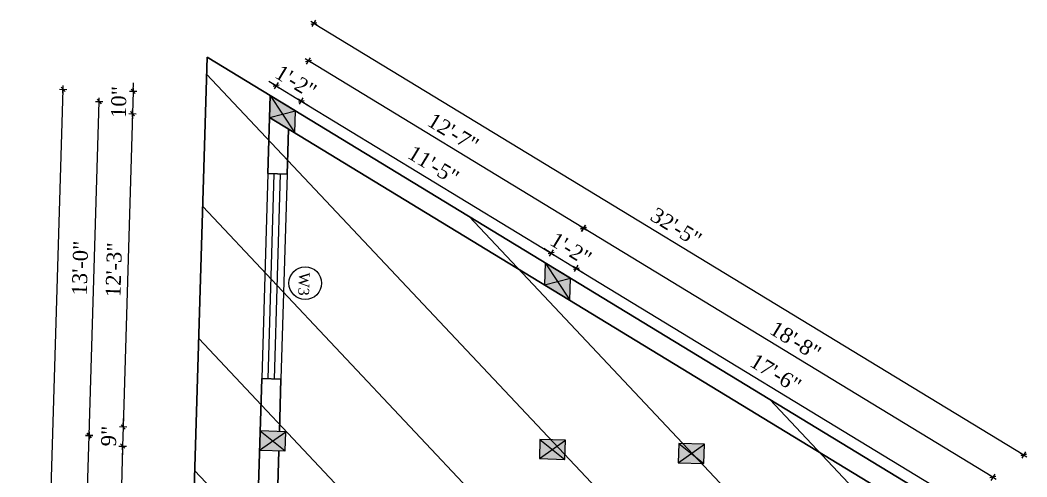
# Model space of a CAD drawing. Header units: inches. Extents: x 4069 to 291496, y -47643 to 12535.
# Drawn here: x 143056.8 to 143528, y -17264.2 to -17050.5 of the extents above; entities that cross this region are included whole.
import ezdxf

# ---------------------------------------------------------------- set-up
doc = ezdxf.new("R2010")
doc.units = ezdxf.units.IN
doc.header["$LTSCALE"] = 5
doc.header["$MEASUREMENT"] = 0
for name, color, linetype, lineweight in [('A-WALL', 7, 'Continuous', 9), ('Dimension', 7, 'Continuous', 18), ('Dw', 2, 'Continuous', 18)]:
    doc.layers.add(name, color=color, linetype=linetype, lineweight=lineweight)
doc.layers.add('dim line', color=7, linetype='Continuous', lineweight=15, true_color=0xfab2b2)
doc.layers.add('TEXT', color=6, linetype='Continuous')
doc.layers.add('WALL', color=7, linetype='Continuous')
doc.styles.add('ordinary', font='times.ttf')
doc.dimstyles.new('Copy of 96', dxfattribs={"dimtxt": 7, "dimasz": 4, "dimexe": 0.5, "dimexo": 0.5, "dimgap": 3, "dimtad": 1, "dimdec": 1, "dimzin": 11, "dimdsep": 46, "dimlunit": 4, "dimtxsty": 'ordinary', "dimblk": 'OBLIQUE', "dimcen": 0.09, "dimse1": 1, "dimse2": 1, "dimclrt": 6, "dimazin": 0, "dimtfac": 1, "dimtdec": 1, "dimtix": 1, "dimtmove": 2, "dimatfit": 3, "dimldrblk": 'leader', "dimfxl": 0.5, "dimfxlon": 1, "dimtolj": 1, "dimtzin": 0, "dimarcsym": 0})

# ---------------------------------------------------------------- blocks, each defined once
blk = doc.blocks.new('c2a')
at = {"color": 1, "ltscale": 5}
for p, q in [((18091.63, 4625.76), (18084.82, 4613.76)), ((18101.98, 4625.76), (18091.63, 4625.76)), ((18095.17, 4613.76), (18101.98, 4625.76)), ((18084.82, 4613.76), (18095.17, 4613.76))]:
    blk.add_line(p, q, dxfattribs=at)
blk = doc.blocks.new('oblique')
at = {"color": 0, "lineweight": -2}
blk.add_line((0.25, 0.25), (-0.25, -0.25), dxfattribs=at)
at = {"layer": 'dim line', "lineweight": 9}
for p, q in [((-0.4375, 0), (0.4375, 0)), ((0, 0.4375), (0, -0.4375))]:
    blk.add_line(p, q, dxfattribs=at)
blk = doc.blocks.new('*D4347')
at = {"layer": 'A-WALL', "color": 0, "lineweight": -2, "ltscale": 50, "transparency": 16777216}
blk.add_line((143084.66, -17394.75), (143089.13, -17244.81), dxfattribs=at)
at = {"layer": 'Defpoints', "color": 0, "ltscale": 50, "transparency": 16777216}
for p in [(143089.13, -17244.81), (143169.02, -17247.2), (143164.55, -17397.13)]:
    blk.add_point(p, dxfattribs=at)
at = {"layer": 'A-WALL', "color": 0, "lineweight": -2, "ltscale": 50, "transparency": 16777216, "xscale": 4, "yscale": 4, "zscale": 4}
for p, rotation in [((143089.13, -17244.81), 88.28998542889812), ((143084.66, -17394.75), 268.2899854288981)]:
    blk.add_blockref('oblique', p, dxfattribs=dict(at, rotation=rotation))
at = {"layer": 'A-WALL', "color": 6, "ltscale": 50, "transparency": 16777216, "insert": (143080.34, -17319.58), "char_height": 7, "attachment_point": 5, "rotation": 88.29, "style": 'ordinary'}
blk.add_mtext('\\A1;12\'-6"', dxfattribs=at)
blk = doc.blocks.new('_OBLIQUE')
at = {"color": 0, "linetype": 'ByBlock'}
blk.add_line((-0.5, -0.5), (0.5, 0.5), dxfattribs=at)
blk = doc.blocks.new('leader')
at = {"layer": 'Dimension'}
for p, q in [((0, -4.33), (0, 4.33)), ((-4.42, 0), (4.42, 0))]:
    blk.add_line(p, q, dxfattribs=at)
blk = doc.blocks.new('*D4348')
at = {"layer": 'A-WALL', "color": 0, "lineweight": -2, "ltscale": 50, "transparency": 16777216}
blk.add_line((143089.13, -17244.81), (143093.8, -17088.56), dxfattribs=at)
at = {"layer": 'Defpoints', "color": 0, "ltscale": 50, "transparency": 16777216}
for p in [(143093.8, -17088.56), (143173.69, -17090.94), (143169.02, -17247.2)]:
    blk.add_point(p, dxfattribs=at)
at = {"layer": 'A-WALL', "color": 0, "lineweight": -2, "ltscale": 50, "transparency": 16777216, "xscale": 4, "yscale": 4, "zscale": 4}
for p, rotation in [((143093.8, -17088.56), 88.28998542889812), ((143089.13, -17244.81), 268.2899854288981)]:
    blk.add_blockref('oblique', p, dxfattribs=dict(at, rotation=rotation))
at = {"layer": 'A-WALL', "color": 6, "ltscale": 50, "transparency": 16777216, "insert": (143084.91, -17166.49), "char_height": 7, "attachment_point": 5, "rotation": 88.29, "style": 'ordinary'}
blk.add_mtext('\\A1;13\'-0"', dxfattribs=at)
blk = doc.blocks.new('*D4349')
at = {"layer": 'A-WALL', "color": 0, "lineweight": -2, "ltscale": 50, "transparency": 16777216}
blk.add_line((143059.84, -17655.62), (143076.93, -17082.88), dxfattribs=at)
at = {"layer": 'Defpoints', "color": 0, "ltscale": 50, "transparency": 16777216}
for p in [(143076.93, -17082.88), (143173.84, -17085.77), (143156.74, -17658.52)]:
    blk.add_point(p, dxfattribs=at)
at = {"layer": 'A-WALL', "color": 0, "lineweight": -2, "ltscale": 50, "transparency": 16777216, "xscale": 4, "yscale": 4, "zscale": 4}
for p, rotation in [((143076.93, -17082.88), 88.28998542889812), ((143059.84, -17655.62), 268.2899854288981)]:
    blk.add_blockref('oblique', p, dxfattribs=dict(at, rotation=rotation))
at = {"layer": 'A-WALL', "color": 6, "ltscale": 50, "transparency": 16777216, "insert": (143061.82, -17369.05), "char_height": 7, "attachment_point": 5, "rotation": 88.29, "style": 'ordinary'}
blk.add_mtext('\\A1;47\'-9"', dxfattribs=at)
blk = doc.blocks.new('*D4350')
at = {"layer": 'A-WALL', "color": 0, "lineweight": -2, "ltscale": 50, "transparency": 16777216}
for p, q in [((143176.62, -17081.21), (143173.2, -17079.13)), ((143176.62, -17081.21), (143188.41, -17088.38)), ((143188.41, -17088.38), (143191.83, -17090.45))]:
    blk.add_line(p, q, dxfattribs=at)
at = {"layer": 'Defpoints', "color": 0, "ltscale": 50, "transparency": 16777216}
for p in [(143173.84, -17085.77), (143188.41, -17088.38), (143185.64, -17092.94)]:
    blk.add_point(p, dxfattribs=at)
at = {"layer": 'A-WALL', "color": 0, "lineweight": -2, "ltscale": 50, "transparency": 16777216, "xscale": 4, "yscale": 4, "zscale": 4}
for p, rotation in [((143176.62, -17081.21), 328.7014709224883), ((143188.41, -17088.38), 148.7014709224883)]:
    blk.add_blockref('oblique', p, dxfattribs=dict(at, rotation=rotation))
at = {"layer": 'A-WALL', "color": 6, "ltscale": 50, "transparency": 16777216, "insert": (143185.89, -17079.24), "char_height": 7, "attachment_point": 5, "rotation": 328.7015, "style": 'ordinary'}
blk.add_mtext('\\A1;1\'-2"', dxfattribs=at)
blk = doc.blocks.new('*D4351')
at = {"layer": 'A-WALL', "color": 0, "lineweight": -2, "ltscale": 50, "transparency": 16777216}
blk.add_line((143188.41, -17088.38), (143305.34, -17159.47), dxfattribs=at)
at = {"layer": 'Defpoints', "color": 0, "ltscale": 50, "transparency": 16777216}
for p in [(143185.64, -17092.94), (143305.34, -17159.47), (143302.57, -17164.03)]:
    blk.add_point(p, dxfattribs=at)
at = {"layer": 'A-WALL', "color": 0, "lineweight": -2, "ltscale": 50, "transparency": 16777216, "xscale": 4, "yscale": 4, "zscale": 4}
for p, rotation in [((143188.41, -17088.38), 148.7014709242208), ((143305.34, -17159.47), 328.7014709242208)]:
    blk.add_blockref('oblique', p, dxfattribs=dict(at, rotation=rotation))
at = {"layer": 'A-WALL', "color": 6, "ltscale": 50, "transparency": 16777216, "insert": (143250.28, -17118.31), "char_height": 7, "attachment_point": 5, "rotation": 328.7015, "style": 'ordinary'}
blk.add_mtext('\\A1;11\'-5"', dxfattribs=at)
blk = doc.blocks.new('*D4352')
at = {"layer": 'A-WALL', "color": 0, "lineweight": -2, "ltscale": 50, "transparency": 16777216}
for p, q in [((143305.34, -17159.47), (143301.92, -17157.39)), ((143305.34, -17159.47), (143317.13, -17166.63)), ((143317.13, -17166.63), (143320.55, -17168.71))]:
    blk.add_line(p, q, dxfattribs=at)
at = {"layer": 'Defpoints', "color": 0, "ltscale": 50, "transparency": 16777216}
for p in [(143302.57, -17164.03), (143317.13, -17166.63), (143314.36, -17171.2)]:
    blk.add_point(p, dxfattribs=at)
at = {"layer": 'A-WALL', "color": 0, "lineweight": -2, "ltscale": 50, "transparency": 16777216, "xscale": 4, "yscale": 4, "zscale": 4}
for p, rotation in [((143305.34, -17159.47), 328.7014709242208), ((143317.13, -17166.63), 148.7014709242208)]:
    blk.add_blockref('oblique', p, dxfattribs=dict(at, rotation=rotation))
at = {"layer": 'A-WALL', "color": 6, "ltscale": 50, "transparency": 16777216, "insert": (143314.61, -17157.5), "char_height": 7, "attachment_point": 5, "rotation": 328.7015, "style": 'ordinary'}
blk.add_mtext('\\A1;1\'-2"', dxfattribs=at)
blk = doc.blocks.new('*D4353')
at = {"layer": 'A-WALL', "color": 0, "lineweight": -2, "ltscale": 50, "transparency": 16777216}
blk.add_line((143317.13, -17166.63), (143496.95, -17275.96), dxfattribs=at)
at = {"layer": 'Defpoints', "color": 0, "ltscale": 50, "transparency": 16777216}
for p in [(143314.36, -17171.2), (143496.95, -17275.96), (143494.17, -17280.52)]:
    blk.add_point(p, dxfattribs=at)
at = {"layer": 'A-WALL', "color": 0, "lineweight": -2, "ltscale": 50, "transparency": 16777216, "xscale": 4, "yscale": 4, "zscale": 4}
for p, rotation in [((143317.13, -17166.63), 148.7014709242208), ((143496.95, -17275.96), 328.7014709242208)]:
    blk.add_blockref('oblique', p, dxfattribs=dict(at, rotation=rotation))
at = {"layer": 'A-WALL', "color": 6, "ltscale": 50, "transparency": 16777216, "insert": (143410.45, -17215.68), "char_height": 7, "attachment_point": 5, "rotation": 328.7015, "style": 'ordinary'}
blk.add_mtext('\\A1;17\'-6"', dxfattribs=at)
blk = doc.blocks.new('*D4355')
at = {"layer": 'A-WALL', "color": 0, "lineweight": -2, "ltscale": 50, "transparency": 16777216}
blk.add_line((143512.1, -17264.33), (143320.49, -17147.83), dxfattribs=at)
at = {"layer": 'Defpoints', "color": 0, "ltscale": 50, "transparency": 16777216}
for p in [(143320.49, -17147.83), (143308.46, -17167.62), (143500.07, -17284.11)]:
    blk.add_point(p, dxfattribs=at)
at = {"layer": 'A-WALL', "color": 0, "lineweight": -2, "ltscale": 50, "transparency": 16777216, "xscale": 4, "yscale": 4, "zscale": 4}
for p, rotation in [((143320.49, -17147.83), 148.7014709224112), ((143512.1, -17264.33), 328.7014709224112)]:
    blk.add_blockref('oblique', p, dxfattribs=dict(at, rotation=rotation))
at = {"layer": 'A-WALL', "color": 6, "ltscale": 50, "transparency": 16777216, "insert": (143419.7, -17200.47), "char_height": 7, "attachment_point": 5, "rotation": 328.7015, "style": 'ordinary'}
blk.add_mtext('\\A1;18\'-8"', dxfattribs=at)
blk = doc.blocks.new('*D4356')
at = {"layer": 'A-WALL', "color": 0, "lineweight": -2, "ltscale": 50, "transparency": 16777216}
blk.add_line((143320.49, -17147.83), (143191.77, -17069.57), dxfattribs=at)
at = {"layer": 'Defpoints', "color": 0, "ltscale": 50, "transparency": 16777216}
for p in [(143191.77, -17069.57), (143179.74, -17089.36), (143308.46, -17167.62)]:
    blk.add_point(p, dxfattribs=at)
at = {"layer": 'A-WALL', "color": 0, "lineweight": -2, "ltscale": 50, "transparency": 16777216, "xscale": 4, "yscale": 4, "zscale": 4}
for p, rotation in [((143191.77, -17069.57), 148.7014709242208), ((143320.49, -17147.83), 328.7014709242208)]:
    blk.add_blockref('oblique', p, dxfattribs=dict(at, rotation=rotation))
at = {"layer": 'A-WALL', "color": 6, "ltscale": 50, "transparency": 16777216, "insert": (143259.54, -17103.09), "char_height": 7, "attachment_point": 5, "rotation": 328.7015, "style": 'ordinary'}
blk.add_mtext('\\A1;12\'-7"', dxfattribs=at)
blk = doc.blocks.new('*D4357')
at = {"layer": 'A-WALL', "color": 0, "lineweight": -2, "ltscale": 50, "transparency": 16777216}
blk.add_line((143194.38, -17052), (143526.5, -17253.92), dxfattribs=at)
at = {"layer": 'Defpoints', "color": 0, "ltscale": 50, "transparency": 16777216}
for p in [(143173.84, -17085.77), (143526.5, -17253.92), (143505.97, -17287.69)]:
    blk.add_point(p, dxfattribs=at)
at = {"layer": 'A-WALL', "color": 0, "lineweight": -2, "ltscale": 50, "transparency": 16777216, "xscale": 4, "yscale": 4, "zscale": 4}
for p, rotation in [((143194.38, -17052), 148.7014709224075), ((143526.5, -17253.92), 328.7014709224075)]:
    blk.add_blockref('oblique', p, dxfattribs=dict(at, rotation=rotation))
at = {"layer": 'A-WALL', "color": 6, "ltscale": 50, "transparency": 16777216, "insert": (143363.85, -17147.35), "char_height": 7, "attachment_point": 5, "rotation": 328.7015, "style": 'ordinary'}
blk.add_mtext('\\A1;32\'-5"', dxfattribs=at)
blk = doc.blocks.new('*D4335')
at = {"layer": 'A-WALL', "color": 0, "lineweight": -2, "ltscale": 50, "transparency": 16777216}
for p, q in [((143109.75, -17083.86), (143109.44, -17094.2)), ((143109.75, -17083.86), (143109.86, -17079.86)), ((143109.44, -17094.2), (143109.32, -17098.2))]:
    blk.add_line(p, q, dxfattribs=at)
at = {"layer": 'Defpoints', "color": 0, "ltscale": 50, "transparency": 16777216}
for p in [(143173.84, -17085.77), (143109.44, -17094.2), (143173.53, -17096.12)]:
    blk.add_point(p, dxfattribs=at)
at = {"layer": 'A-WALL', "color": 0, "lineweight": -2, "ltscale": 50, "transparency": 16777216, "xscale": 4, "yscale": 4, "zscale": 4}
for p, rotation in [((143109.75, -17083.86), 268.2899854288981), ((143109.44, -17094.2), 88.28998542889812)]:
    blk.add_blockref('oblique', p, dxfattribs=dict(at, rotation=rotation))
at = {"layer": 'A-WALL', "color": 6, "ltscale": 50, "transparency": 16777216, "insert": (143103.03, -17088.83), "char_height": 7, "attachment_point": 5, "rotation": 88.29, "style": 'ordinary'}
blk.add_mtext('\\A1;10"', dxfattribs=at)
blk = doc.blocks.new('*D4336')
at = {"layer": 'A-WALL', "color": 0, "lineweight": -2, "ltscale": 50, "transparency": 16777216}
blk.add_line((143109.44, -17094.2), (143105.06, -17240.79), dxfattribs=at)
at = {"layer": 'Defpoints', "color": 0, "ltscale": 50, "transparency": 16777216}
for p in [(143173.53, -17096.12), (143105.06, -17240.79), (143169.16, -17242.7)]:
    blk.add_point(p, dxfattribs=at)
at = {"layer": 'A-WALL', "color": 0, "lineweight": -2, "ltscale": 50, "transparency": 16777216, "xscale": 4, "yscale": 4, "zscale": 4}
for p, rotation in [((143109.44, -17094.2), 88.28998542889815), ((143105.06, -17240.79), 268.2899854288981)]:
    blk.add_blockref('oblique', p, dxfattribs=dict(at, rotation=rotation))
at = {"layer": 'A-WALL', "color": 6, "ltscale": 50, "transparency": 16777216, "insert": (143100.69, -17167.3), "char_height": 7, "attachment_point": 5, "rotation": 88.29, "style": 'ordinary'}
blk.add_mtext('\\A1;12\'-3"', dxfattribs=at)
blk = doc.blocks.new('*D4337')
at = {"layer": 'A-WALL', "color": 0, "lineweight": -2, "ltscale": 50, "transparency": 16777216}
for p, q in [((143105.06, -17240.79), (143105.18, -17236.79)), ((143105.06, -17240.79), (143104.79, -17249.78)), ((143104.79, -17249.78), (143104.67, -17253.78))]:
    blk.add_line(p, q, dxfattribs=at)
at = {"layer": 'Defpoints', "color": 0, "ltscale": 50, "transparency": 16777216}
for p in [(143169.16, -17242.7), (143104.79, -17249.78), (143168.89, -17251.7)]:
    blk.add_point(p, dxfattribs=at)
at = {"layer": 'A-WALL', "color": 0, "lineweight": -2, "ltscale": 50, "transparency": 16777216, "xscale": 4, "yscale": 4, "zscale": 4}
for p, rotation in [((143105.06, -17240.79), 268.2899854288981), ((143104.79, -17249.78), 88.28998542889812)]:
    blk.add_blockref('oblique', p, dxfattribs=dict(at, rotation=rotation))
at = {"layer": 'A-WALL', "color": 6, "ltscale": 50, "transparency": 16777216, "insert": (143098.36, -17245.09), "char_height": 7, "attachment_point": 5, "rotation": 88.29, "style": 'ordinary'}
blk.add_mtext('\\A1;9"', dxfattribs=at)
blk = doc.blocks.new('*D4338')
at = {"layer": 'A-WALL', "color": 0, "lineweight": -2, "ltscale": 50, "transparency": 16777216}
blk.add_line((143104.79, -17249.78), (143100.58, -17390.72), dxfattribs=at)
at = {"layer": 'Defpoints', "color": 0, "ltscale": 50, "transparency": 16777216}
for p in [(143168.89, -17251.7), (143100.58, -17390.72), (143164.68, -17392.63)]:
    blk.add_point(p, dxfattribs=at)
at = {"layer": 'A-WALL', "color": 0, "lineweight": -2, "ltscale": 50, "transparency": 16777216, "xscale": 4, "yscale": 4, "zscale": 4}
for p, rotation in [((143104.79, -17249.78), 88.28998542889815), ((143100.58, -17390.72), 268.2899854288981)]:
    blk.add_blockref('oblique', p, dxfattribs=dict(at, rotation=rotation))
at = {"layer": 'A-WALL', "color": 6, "ltscale": 50, "transparency": 16777216, "insert": (143096.12, -17320.06), "char_height": 7, "attachment_point": 5, "rotation": 88.29, "style": 'ordinary'}
blk.add_mtext('\\A1;11\'-9"', dxfattribs=at)

msp = doc.modelspace()

# ---------------------------------------------------------------- hatches: boundary and pattern name
at = {"layer": 'WALL', "linetype": 'ByBlock', "ltscale": 5, "true_color": 0xf8991e}
h = msp.add_hatch(dxfattribs=at)
h.set_pattern_fill('ANSI31', color=30, scale=350, angle=268.2899854)
h.set_pattern_definition([(313.29, (145975.39, -9872.655), (31.8453, 29.99899), [])])
h.paths.add_polyline_path([(143144.36543, -17067.84895), (143523.65311, -17298.44614), (143512.65168, -17666.95059), (143126.75824, -17657.6206)])
h = msp.add_hatch(color=30, dxfattribs=at)
h.dxf.hatch_style = 1
h.paths.add_polyline_path([(143179.58499, -17094.52795), (143173.53491, -17096.11606), (143185.32623, -17103.28489)])
h.paths.add_polyline_path([(143179.58499, -17094.52795), (143185.32623, -17103.28489), (143185.63508, -17092.93984)])
h.paths.add_polyline_path([(143185.63508, -17092.93984), (143173.84375, -17085.77101), (143179.58499, -17094.52795)])
h.paths.add_polyline_path([(143179.58499, -17094.52795), (143173.84375, -17085.77101), (143173.53491, -17096.11606)])
h = msp.add_hatch(color=30, dxfattribs=at)
h.dxf.hatch_style = 1
h.paths.add_polyline_path([(143308.30697, -17172.78762), (143302.25689, -17174.37573), (143314.04822, -17181.54455)])
h.paths.add_polyline_path([(143308.30697, -17172.78762), (143314.04822, -17181.54455), (143314.35706, -17171.1995)])
h.paths.add_polyline_path([(143314.35706, -17171.1995), (143302.56573, -17164.03068), (143308.30697, -17172.78762)])
h.paths.add_polyline_path([(143308.30697, -17172.78762), (143302.56573, -17164.03068), (143302.25689, -17174.37573)])
h = msp.add_hatch(color=30, dxfattribs=at)
h.dxf.hatch_style = 1
h.paths.add_polyline_path([(143175.02177, -17247.37805), (143169.15872, -17242.70101), (143168.89016, -17251.697)])
h.paths.add_polyline_path([(143168.89016, -17251.697), (143180.88481, -17252.05509), (143175.02177, -17247.37805)])
h.paths.add_polyline_path([(143175.02177, -17247.37805), (143180.88481, -17252.05509), (143181.15338, -17243.0591)])
h.paths.add_polyline_path([(143181.15338, -17243.0591), (143169.15872, -17242.70101), (143175.02177, -17247.37805)])
h = msp.add_hatch(color=30, dxfattribs=at)
h.dxf.hatch_style = 1
h.paths.add_polyline_path([(143305.96343, -17251.28722), (143300.10038, -17246.61018), (143299.83182, -17255.60617)])
h.paths.add_polyline_path([(143299.83182, -17255.60617), (143311.82647, -17255.96426), (143305.96343, -17251.28722)])
h.paths.add_polyline_path([(143305.96343, -17251.28722), (143311.82647, -17255.96426), (143312.09504, -17246.96827)])
h.paths.add_polyline_path([(143312.09504, -17246.96827), (143300.10038, -17246.61018), (143305.96343, -17251.28722)])
h = msp.add_hatch(color=30, dxfattribs=at)
h.dxf.hatch_style = 1
h.paths.add_polyline_path([(143370.93448, -17253.22688), (143365.07144, -17248.54984), (143364.80287, -17257.54583)])
h.paths.add_polyline_path([(143364.80287, -17257.54583), (143376.79752, -17257.90392), (143370.93448, -17253.22688)])
h.paths.add_polyline_path([(143370.93448, -17253.22688), (143376.79752, -17257.90392), (143377.06609, -17248.90793)])
h.paths.add_polyline_path([(143377.06609, -17248.90793), (143365.07144, -17248.54984), (143370.93448, -17253.22688)])

# ---------------------------------------------------------------- linework, layer by layer
at = {"color": 1, "ltscale": 5}
for p, q in [((143173.84375, -17085.77101), (143185.32623, -17103.28489)), ((143173.53491, -17096.11606), (143185.63508, -17092.93984)), ((143302.56573, -17164.03068), (143314.04822, -17181.54455)), ((143302.25689, -17174.37573), (143314.35706, -17171.1995)), ((143168.89016, -17251.697), (143181.15338, -17243.0591)), ((143169.15872, -17242.70101), (143180.88481, -17252.05509)), ((143299.83182, -17255.60617), (143312.09504, -17246.96827)), ((143300.10038, -17246.61018), (143311.82647, -17255.96426)), ((143364.80287, -17257.54583), (143377.06609, -17248.90793)), ((143365.07144, -17248.54984), (143376.79752, -17257.90392))]:
    msp.add_line(p, q, dxfattribs=at)
at = {"layer": 'A-WALL', "lineweight": 30}
for p, q in [((143144.36543, -17067.84895), (143126.75274, -17657.80504)), ((143144.36543, -17067.84895), (143523.65311, -17298.44614)), ((143173.84375, -17085.77101), (143172.75456, -17122.25476)), ((143173.53491, -17096.11606), (143505.65727, -17298.03795)), ((143182.3784, -17101.49268), (143181.75055, -17122.52333)), ((143172.75456, -17122.25476), (143181.75055, -17122.52333)), ((143169.88982, -17218.21201), (143168.24857, -17273.18751)), ((143169.88982, -17218.21201), (143178.88582, -17218.48057)), ((143178.88582, -17218.48057), (143178.15472, -17242.96958)), ((143177.88615, -17251.96557), (143177.24456, -17273.45608))]:
    msp.add_line(p, q, dxfattribs=at)
at = {"layer": 'Dw', "color": 3}
for p, q in [((143172.75456, -17122.25476), (143169.88982, -17218.21201)), ((143172.88849, -17218.30153), (143175.75322, -17122.34428)), ((143175.88715, -17218.39105), (143178.75188, -17122.4338)), ((143181.75055, -17122.52333), (143178.88582, -17218.48057))]:
    msp.add_line(p, q, dxfattribs=at)
at = {"layer": 'TEXT'}
msp.add_circle((143190.25625, -17173.54696), 7.64038, dxfattribs=at)
at = {"layer": 'WALL', "color": 2, "linetype": 'ByBlock', "ltscale": 5}
for points in [[(143173.84375, -17085.77101), (143173.53491, -17096.11606), (143185.32623, -17103.28489), (143185.63508, -17092.93984)], [(143302.56573, -17164.03068), (143302.25689, -17174.37573), (143314.04822, -17181.54455), (143314.35706, -17171.1995)], [(143169.15872, -17242.70101), (143168.89016, -17251.697), (143180.88481, -17252.05509), (143181.15338, -17243.0591)], [(143300.10038, -17246.61018), (143299.83182, -17255.60617), (143311.82647, -17255.96426), (143312.09504, -17246.96827)], [(143365.07144, -17248.54984), (143364.80287, -17257.54583), (143376.79752, -17257.90392), (143377.06609, -17248.90793)]]:
    msp.add_lwpolyline(points, close=True, dxfattribs=at)

# ---------------------------------------------------------------- block references
at = {"layer": 'WALL', "color": 2, "linetype": 'ByBlock', "ltscale": 5, "rotation": 268.2899854281387}
for p in [(139101.80753, 1128.67328), (139230.52951, 1050.41361)]:
    msp.add_blockref('c2a', p, dxfattribs=at)

# ---------------------------------------------------------------- texts
at = {"layer": 'TEXT', "style": 'ordinary'}
msp.add_text('W3', height=5, rotation=268.2903735, dxfattribs=at).set_placement((143187.34368, -17168.42477))

# ---------------------------------------------------------------- dimensions: what is measured, and where the dimension line sits
at = {"layer": 'A-WALL', "ltscale": 50}
for p1, p2, distance, picture, middle in [((143173.84375, -17085.77101), (143505.96612, -17287.6929), 39.52759, '*D4357', (143363.8476, -17147.35091)), ((143173.84375, -17085.77101), (143185.63508, -17092.93984), 5.34192, '*D4350', (143185.89126, -17079.23683)), ((143500.07045, -17284.10849), (143308.4614, -17167.61509), -23.15088, '*D4355', (143419.70094, -17200.47419))]:
    dim = msp.add_aligned_dim(p1=p1, p2=p2, distance=distance, dimstyle='Copy of 96', override={"dimdec": 0, "dimblk": 'oblique', "dimtdec": 0, "dimarcsym": 1}, dxfattribs=at)
    dim.commit()
    dim.dimension.update_dxf_attribs({"geometry": picture, "text_midpoint": middle})
for base, p1, p2, angle, picture, middle in [((143191.76623, -17069.57364), (143308.4614, -17167.61509), (143179.73941, -17089.35543), 328.7014709, '*D4356', (143259.54066, -17103.08903)), ((143076.93421, -17082.87785), (143156.74488, -17658.51583), (143173.84375, -17085.77101), 268.2899854, '*D4349', (143061.81704, -17369.05419)), ((143109.43662, -17094.20246), (143173.84375, -17085.77101), (143173.53491, -17096.11606), 268.2899854, '*D4335', (143103.0334, -17088.83416)), ((143093.79741, -17088.55842), (143169.02444, -17247.19901), (143173.68933, -17090.94354), 268.2899854, '*D4348', (143084.90733, -17166.49039)), ((143305.34085, -17159.46616), (143185.63508, -17092.93984), (143302.56573, -17164.03068), 148.7014709, '*D4351', (143250.28371, -17118.31492)), ((143105.06043, -17240.7874), (143173.53491, -17096.11606), (143169.15872, -17242.70101), 268.2899854, '*D4336', (143100.69089, -17167.29916)), ((143317.13217, -17166.63498), (143302.56573, -17164.03068), (143314.35706, -17171.1995), 148.7014709, '*D4352', (143314.61324, -17157.4965)), ((143496.9499, -17275.95955), (143314.35706, -17171.1995), (143494.17479, -17280.52407), 148.7014709, '*D4353', (143410.45448, -17215.68282)), ((143104.79187, -17249.7834), (143169.15872, -17242.70101), (143168.89016, -17251.697), 268.2899854, '*D4337', (143098.35842, -17245.08933)), ((143089.13252, -17244.81389), (143164.5483, -17397.1322), (143169.02444, -17247.19901), 268.2899854, '*D4347', (143080.33681, -17319.58472)), ((143100.58429, -17390.7206), (143168.89016, -17251.697), (143164.68258, -17392.63421), 268.2899854, '*D4338', (143096.12035, -17320.05592))]:
    dim = msp.add_linear_dim(base=base, p1=p1, p2=p2, angle=angle, dimstyle='Copy of 96', override={"dimdec": 0, "dimblk": 'oblique', "dimtdec": 0, "dimarcsym": 1}, dxfattribs=at)
    dim.commit()
    dim.dimension.update_dxf_attribs({"geometry": picture, "text_midpoint": middle})

doc.saveas('drawing.dxf')
